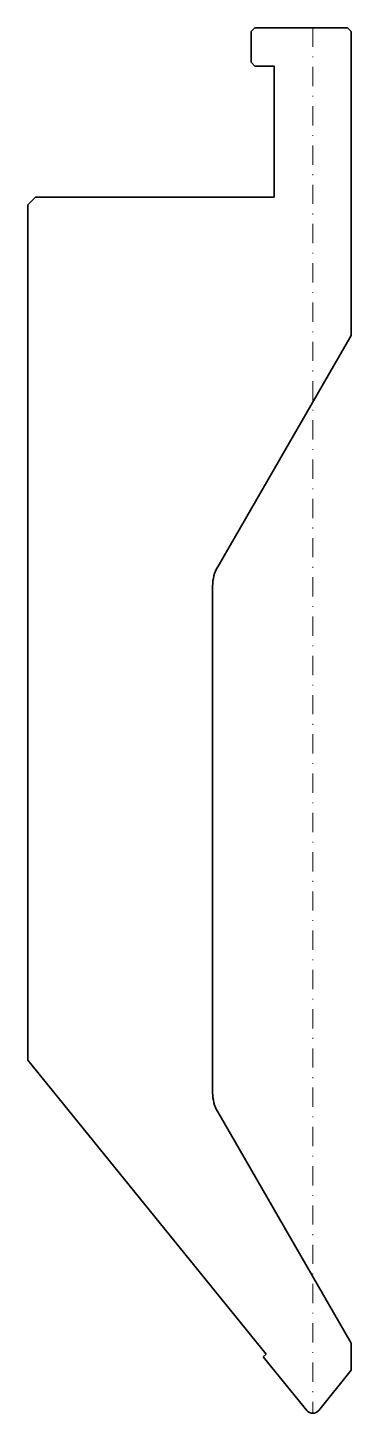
# Model space of a CAD drawing. Header units: millimetres. Extents: x -37 to 5, y 1475 to 1655.
import ezdxf

# ---------------------------------------------------------------- set-up
doc = ezdxf.new("R2010")
doc.units = ezdxf.units.MM
doc.header["$LTSCALE"] = 5
doc.linetypes.add('AUSGEZOGEN', pattern=[0])
doc.linetypes.add('DASHDOT', pattern=[1, 0.5, -0.25, 0, -0.25])
doc.layers.add('2', color=7, linetype='Continuous')

# ---------------------------------------------------------------- blocks, each defined once
blk = doc.blocks.new('16510_nNn00')
at = {"layer": '2', "color": 7, "linetype": 'AUSGEZOGEN', "lineweight": 35}
for p, q in [((-7.5, 1654.87), (-8, 1654.37)), ((-8, 1654.37), (-8, 1650.37)), ((4.5, 1654.87), (-7.5, 1654.87)), ((5, 1654.37), (4.5, 1654.87)), ((5, 1614.87), (5, 1654.37)), ((-8, 1650.37), (-7.5, 1649.87)), ((-7.5, 1649.87), (-5, 1649.87)), ((-5, 1649.87), (-5, 1632.87)), ((-36, 1632.87), (-37, 1631.87)), ((-5, 1632.87), (-36, 1632.87)), ((-37, 1631.87), (-37, 1520.76)), ((-12.33, 1584.85), (5, 1614.87)), ((-13, 1516.51), (-13, 1582.35)), ((-37, 1520.76), (-6.05, 1482.54)), ((5, 1483.99), (-12.33, 1514.01)), ((5, 1480.45), (5, 1483.99)), ((-6.05, 1482.54), (-6.43, 1482.22)), ((-6.43, 1482.22), (-0.78, 1475.24)), ((0.78, 1475.24), (5, 1480.45))]:
    blk.add_line(p, q, dxfattribs=at)
at = {"layer": '2', "color": 7, "linetype": 'DASHDOT', "lineweight": 18}
blk.add_line((0, 1654.87), (0, 1474.87), dxfattribs=at)
at = {"layer": '2', "color": 7, "linetype": 'AUSGEZOGEN', "lineweight": 35}
for centre, radius, start, end in [((-8, 1582.35), 5, 150, 180), ((-8, 1516.51), 5, 180, 210), ((0, 1475.87), 1, 219, 321)]:
    blk.add_arc(centre, radius, start, end, dxfattribs=at)

msp = doc.modelspace()

# ---------------------------------------------------------------- block references
msp.add_blockref('16510_nNn00', (0, 0))

doc.saveas('drawing.dxf')
